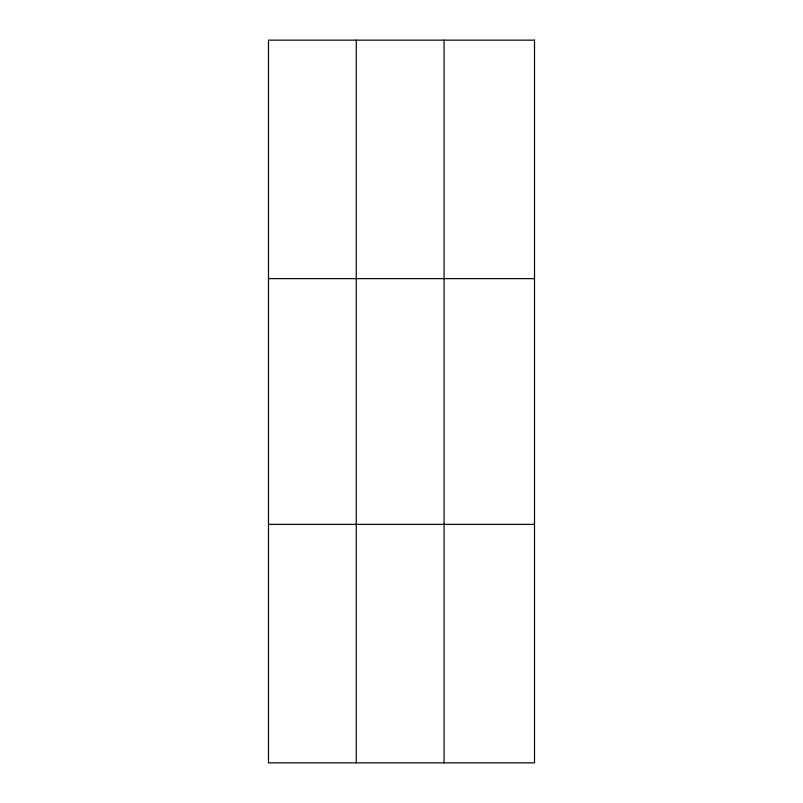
<?xml version="1.0" encoding="UTF-8"?>
<svg xmlns="http://www.w3.org/2000/svg" width="803" height="803" viewBox="0 0 803 803"><rect width="100%" height="100%" fill="white"/><g stroke="black" fill="none" stroke-linecap="round" stroke-linejoin="round"><path stroke-width="1.2" d="M356.271 40.15L356.271 762.85M444.069 40.15L444.069 762.85M268.483 278.641L534.517 278.641M268.483 524.359L534.517 524.359M534.517 40.15L534.517 762.85L268.483 762.85L268.483 40.15L534.517 40.15"/></g></svg>
